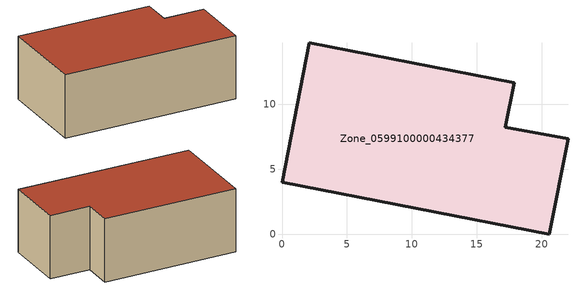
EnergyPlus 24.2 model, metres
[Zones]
Zone_0599100000434377
 floor ground (C_G): 17.18,8.22 22.01,7.35 20.58,0 0,4 2.08,14.72 17.86,11.65 z0
 wall outside (C_F): 0,4 20.58,0 22.01,7.35 17.18,8.22 17.86,11.65 2.08,14.72 0,4 z0:7.63
 roof outside (C_R): 17.86,11.65 2.08,14.72 0,4 20.58,0 22.01,7.35 17.18,8.22 z7.63
[BUILDING]
Pand.0599100000434377: North Axis=0; Terrain=City; Loads Convergence Tolerance Value=0.04; Temperature Convergence Tolerance Value=0.4; Solar Distribution=FullExterior; Maximum Number of Warmup Days=25; Minimum Number of Warmup Days=1
[Site:Location]
Rotterdam.The.Hague.AP_ZH_NLD Design_Conditions: Latitude=51.96; Longitude=4.45; Time Zone=1; Elevation=-4.5
[SITE:GROUNDTEMPERATURE:BUILDINGSURFACE]
18, 18, 18, 18, 18, 18, 18, 18, 18, 18, 18, 18
[MATERIAL] Thermal Absorptance=0.9; Solar Absorptance=0.7; Visible Absorptance=0.7
Name | Roughness | Thickness | Conductivity | Density | Specific Heat
G.D.2006-2014 | MediumSmooth | 0.15 | 0.06 | 540 | 1210
F.D.2006-2014 | Rough | 0.3 | 0.12 | 1920 | 840
R.D.2006-2014 | MediumRough | 0.2 | 0.08 | 1500 | 1000
[CONSTRUCTION]
C_G: G.D.2006-2014
C_F: F.D.2006-2014
C_R: R.D.2006-2014
[ZONE]
Zone_0599100000434377: Type=1; Multiplier=1; Ceiling Height=Autocalculate; Volume=Autocalculate; Floor Area=autocalculate; Part of Total Floor Area=Yes
[ZONEINFILTRATION:DESIGNFLOWRATE]
Infil_Zone_0599100000434377: Zone or ZoneList or Space or SpaceList=Zone_0599100000434377; Schedule=AlwaysOn; Design Flow Rate Calculation Method=Flow/Area; Flow Rate per Floor Area=0.0021; Constant Term Coefficient=1; Temperature Term Coefficient=0; Velocity Term Coefficient=0; Velocity Squared Term Coefficient=0
[HVACTEMPLATE:ZONE:IDEALLOADSAIRSYSTEM]
Zone_0599100000434377: Maximum Heating Supply Air Temperature=50; Minimum Cooling Supply Air Temperature=13; Maximum Heating Supply Air Humidity Ratio=0.0156; Minimum Cooling Supply Air Humidity Ratio=0.0077; Heating Limit=NoLimit; Cooling Limit=NoLimit; Dehumidification Control Type=ConstantSensibleHeatRatio; Cooling Sensible Heat Ratio=0.7; Dehumidification Setpoint=60; Humidification Control Type=None; Humidification Setpoint=30; Outdoor Air Method=None; Outdoor Air Flow Rate per Person=0.00944; Outdoor Air Flow Rate per Zone Floor Area=0; Outdoor Air Flow Rate per Zone=0; Demand Controlled Ventilation Type=None; Outdoor Air Economizer Type=NoEconomizer; Heat Recovery Type=None; Sensible Heat Recovery Effectiveness=0.7; Latent Heat Recovery Effectiveness=0.65
[ZONECONTROL:THERMOSTAT]
ThermostatControl_Zone_0599100000434377: Zone or ZoneList=Zone_0599100000434377; Control Type Schedule=DualSetpointControlType; Control 1=Thermostat_Zone_0599100000434377; Temperature Difference Between Cutout And Setpoint=0
[THERMOSTATSETPOINT:DUALSETPOINT]
Thermostat_Zone_0599100000434377: Heating Setpoint Temperature Schedule=HeatingSetpoint_Zone_0599100000434377; Cooling Setpoint Temperature Schedule=CoolingSetpoint_Zone_0599100000434377
[SCHEDULE:COMPACT]
HeatingSetpoint_Zone_0599100000434377: Through: 12/31, For: AllDays, Until: 24:00, 21
CoolingSetpoint_Zone_0599100000434377: Through: 12/31, For: AllDays, Until: 24:00, 24
DualSetpointControlType: Through: 12/31, For: AllDays, Until: 24:00, 4
AlwaysOn: Through: 12/31, For: AllDays, Until: 24:00, 1
